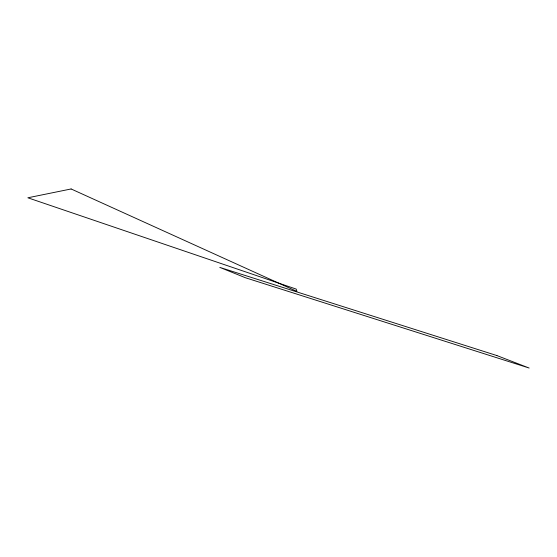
<?xml version="1.0" encoding="UTF-8"?>
<svg xmlns="http://www.w3.org/2000/svg" width="557" height="557" viewBox="0 0 557 557"><rect width="100%" height="100%" fill="white"/><g stroke="black" fill="none" stroke-linecap="round" stroke-linejoin="round"><path stroke-width="0.84" d="M71.115 188.962L27.85 197.784L296.185 289.083L296.937 291.422L71.115 188.962M496.893 355.568L219.792 267.388L245.519 277.776L529.15 368.038L496.893 355.568"/></g></svg>
